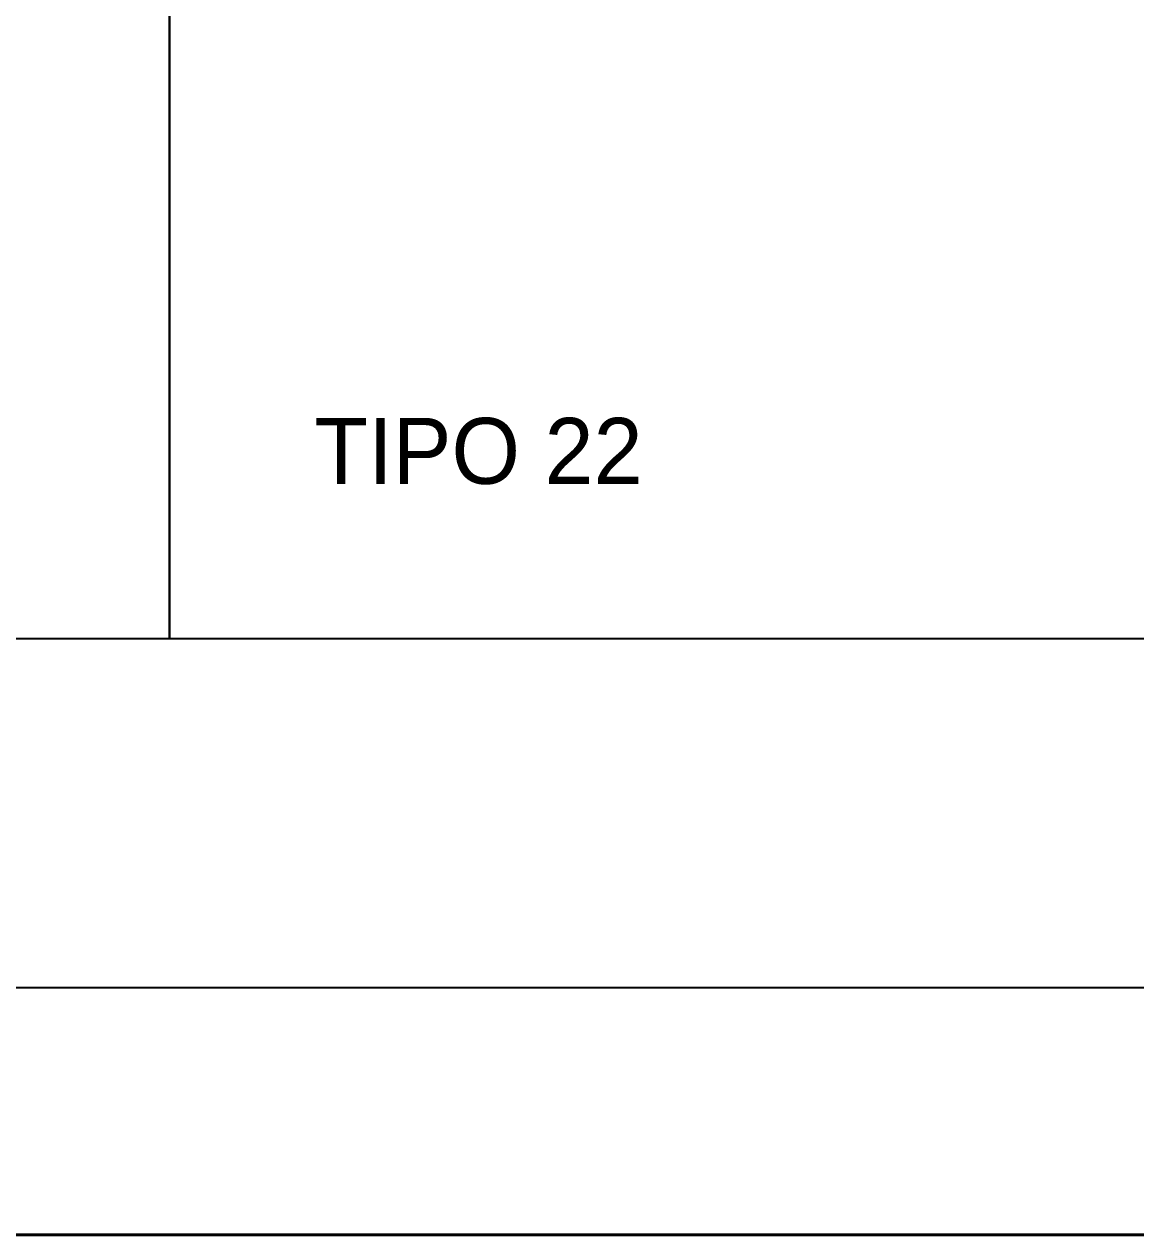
# Model space of a CAD drawing. Extents: x 17311 to 161354, y 153625 to 211469.
# Drawn here: x 20796.8 to 21159.4, y 205100.3 to 205495.1 of the extents above; entities that cross this region are included whole.
import ezdxf

# ---------------------------------------------------------------- set-up
doc = ezdxf.new("R2010")
doc.units = 0
doc.layers.get('0').update_dxf_attribs({"linetype": 'CONTINUOUS'})
doc.layers.add('FOLHA', color=255, linetype='CONTINUOUS', lineweight=40)
doc.layers.add('VIGAS', color=3, linetype='CONTINUOUS')
doc.styles.add('ROMAS860', font='ROMAS860.SHX', dxfattribs={"height": 8.5})

msp = doc.modelspace()

# ---------------------------------------------------------------- linework, layer by layer
at = {"color": 30}
msp.add_line((24239.28, 205180.82), (17511.8, 205180.82), dxfattribs=at)
at = {"layer": 'FOLHA'}
msp.add_line((24319.75, 205100.34), (17310.62, 205100.34), dxfattribs=at)
at = {"layer": 'VIGAS', "color": 5}
for points in [[(20844.16, 205294.67), (20247.34, 205294.67), (20247.34, 206259.46), (20844.16, 206259.46)], [(21440.97, 205294.67), (20844.16, 205294.67), (20844.16, 206259.46), (21440.97, 206259.46)]]:
    msp.add_lwpolyline(points, close=True, dxfattribs=at)

# ---------------------------------------------------------------- texts
at = {"linetype": 'Continuous', "style": 'ROMAS860'}
msp.add_text('TIPO 22', height=21.505, dxfattribs=at).set_placement((20891.44, 205345.19))

doc.saveas('drawing.dxf')
